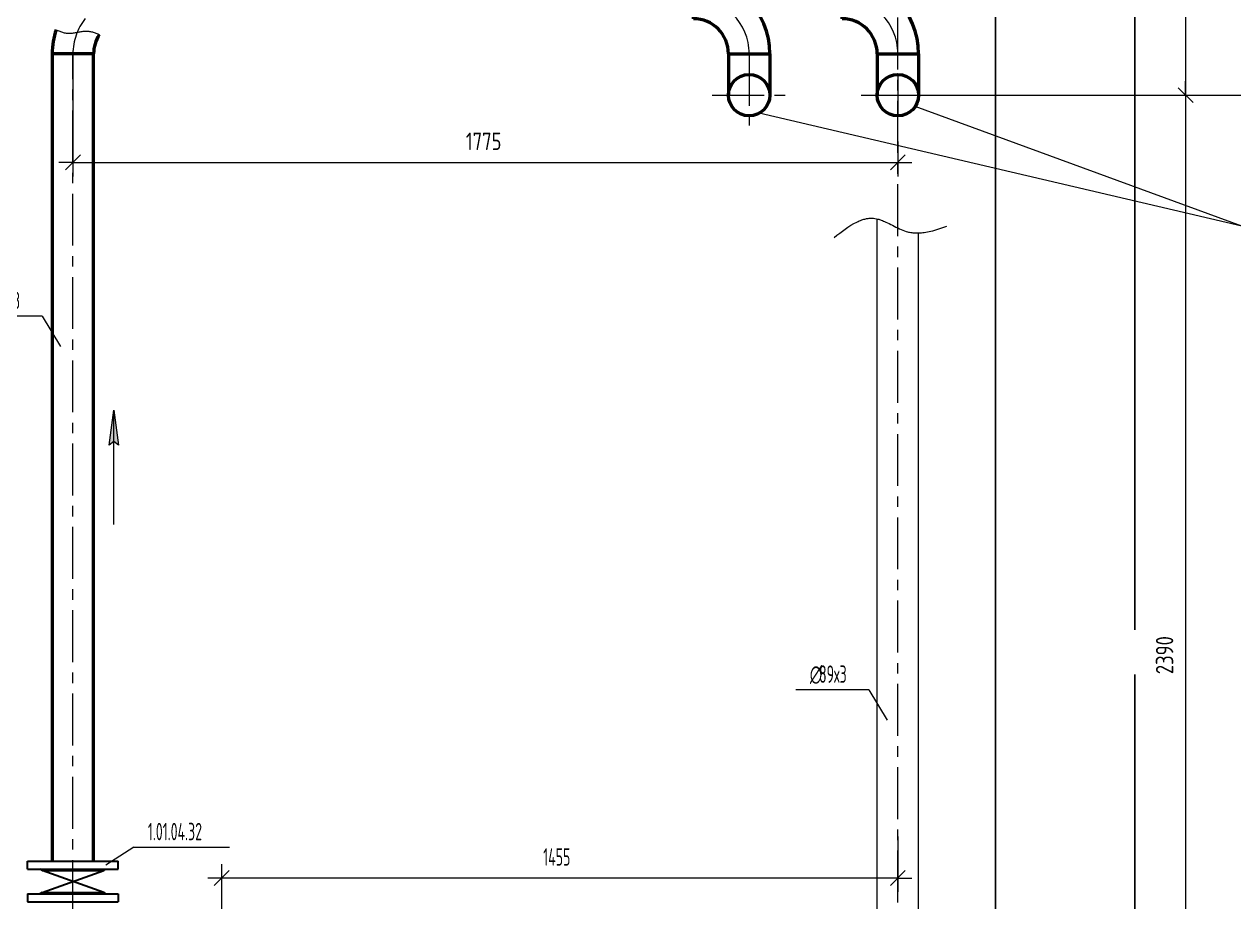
# Model space of a CAD drawing. Header units: millimetres. Extents: x -2281 to 17340, y -2563 to 4166.
# Drawn here: x 4421 to 4594.5, y 269 to 394.8 of the extents above; entities that cross this region are included whole.
import ezdxf

# ---------------------------------------------------------------- set-up
doc = ezdxf.new("R2010")
doc.units = ezdxf.units.MM
for name, pattern in [('K5LT32783', [0]), ('K5LT32784', [0]), ('K5LT32807', [0]), ('K5LT32828', [0]), ('K5LT_AXLED', [11.939881, 7.439881, -1.5, 1.5, -1.5]), ('K5LT_THIN', [0]), ('K5LT_THIN_INCLUDED_TO_HATCHING', [0])]:
    doc.linetypes.add(name, pattern=pattern)
doc.layers.add('Системный слой', color=7, linetype='Continuous')
doc.styles.add('KDIMTEXTSTYLE', font='GOST_AU.SHX', dxfattribs={"width": 0.96, "oblique": 15, "height": 5})
doc.styles.add('KTEXTSTYLE', font='GOST_AU.SHX', dxfattribs={"width": 0.96, "height": 5})
doc.dimstyles.new('KDIMSTYLE (0.07)', dxfattribs={"dimtxt": 5, "dimasz": 1, "dimexe": 2, "dimexo": 0, "dimgap": 1, "dimtad": 1, "dimlfac": 15, "dimtxsty": 'KDIMTEXTSTYLE', "dimsah": 1, "dimcen": 0, "dimdle": 1, "dimadec": 0, "dimazin": 0, "dimtfac": 0.667, "dimtmove": 0, "dimatfit": 3, "dimfxl": 1, "dimtvp": 1, "dimtolj": 1, "dimtzin": 0, "dimarcsym": 0})

# ---------------------------------------------------------------- blocks, each defined once
blk = doc.blocks.new('U275')
at = {"layer": 'Системный слой', "color": 7, "linetype": 'K5LT_THIN_INCLUDED_TO_HATCHING', "lineweight": 13}
for p, q in [((4425.59, 394.01), (4425.72, 393.96)), ((4425.72, 393.96), (4425.85, 393.9)), ((4425.85, 393.9), (4425.98, 393.85)), ((4425.98, 393.85), (4426.11, 393.8)), ((4426.11, 393.8), (4426.23, 393.75)), ((4426.23, 393.75), (4426.36, 393.7)), ((4426.36, 393.7), (4426.49, 393.66)), ((4426.49, 393.66), (4426.62, 393.62)), ((4426.62, 393.62), (4426.75, 393.59)), ((4426.75, 393.59), (4426.88, 393.56)), ((4426.88, 393.56), (4427.02, 393.54)), ((4427.02, 393.54), (4427.15, 393.53)), ((4427.15, 393.53), (4427.28, 393.52)), ((4427.28, 393.52), (4427.41, 393.51)), ((4427.41, 393.51), (4427.55, 393.51)), ((4427.55, 393.51), (4427.68, 393.52)), ((4427.68, 393.52), (4427.82, 393.53)), ((4427.82, 393.53), (4427.96, 393.54)), ((4427.96, 393.54), (4428.09, 393.56)), ((4428.09, 393.56), (4428.23, 393.58)), ((4428.23, 393.58), (4428.36, 393.6)), ((4428.36, 393.6), (4428.5, 393.63)), ((4428.5, 393.63), (4428.64, 393.66)), ((4428.64, 393.66), (4428.78, 393.68)), ((4428.78, 393.68), (4428.91, 393.71)), ((4428.91, 393.71), (4429.05, 393.73)), ((4429.05, 393.73), (4429.19, 393.76)), ((4429.19, 393.76), (4429.32, 393.78)), ((4429.32, 393.78), (4429.46, 393.79)), ((4429.46, 393.79), (4429.6, 393.81)), ((4429.6, 393.81), (4429.73, 393.82)), ((4429.73, 393.82), (4429.87, 393.82)), ((4429.87, 393.82), (4430, 393.82)), ((4430, 393.82), (4430.13, 393.81)), ((4430.13, 393.81), (4430.27, 393.8)), ((4430.27, 393.8), (4430.4, 393.78)), ((4430.4, 393.78), (4430.53, 393.76)), ((4430.53, 393.76), (4430.66, 393.73)), ((4430.66, 393.73), (4430.79, 393.7)), ((4430.79, 393.7), (4430.92, 393.66)), ((4430.92, 393.66), (4431.05, 393.62)), ((4431.05, 393.62), (4431.18, 393.57)), ((4431.18, 393.57), (4431.31, 393.52)), ((4431.31, 393.52), (4431.44, 393.47)), ((4431.44, 393.47), (4431.56, 393.41)), ((4431.56, 393.41), (4431.69, 393.36)), ((4431.69, 393.36), (4431.79, 393.32))]:
    blk.add_line(p, q, dxfattribs=at)
blk = doc.blocks.new('U349')
at = {"layer": 'Системный слой', "color": 6, "linetype": 'K5LT32828', "lineweight": 30, "true_color": 0xff00ff}
for p, q in [((4421.5, 273.69), (4421.5, 274.83)), ((4421.5, 274.83), (4434.5, 274.83)), ((4421.95, 274.83), (4423.44, 274.83)), ((4434.5, 273.69), (4434.5, 274.83)), ((4421.5, 273.69), (4434.5, 273.69)), ((4423.57, 273.49), (4423.27, 273.69)), ((4423.57, 270.34), (4432.44, 273.49)), ((4432.44, 270.34), (4423.57, 273.49)), ((4423.57, 273.49), (4432.44, 273.49)), ((4432.44, 273.49), (4432.74, 273.69)), ((4421.5, 270.14), (4434.5, 270.14)), ((4421.5, 270.14), (4421.5, 269)), ((4421.5, 269), (4434.5, 269)), ((4421.95, 269), (4423.44, 269)), ((4423.57, 270.34), (4423.27, 270.14)), ((4423.57, 270.34), (4432.44, 270.34)), ((4432.44, 270.34), (4432.74, 270.14)), ((4434.5, 270.14), (4434.5, 269))]:
    blk.add_line(p, q, dxfattribs=at)
blk = doc.blocks.new('U501')
at = {"layer": 'Системный слой', "color": 211, "linetype": 'K5LT32783', "lineweight": 50, "true_color": 0xff7fff}
for p, q in [((4538.33, 395.6), (4538.33, 401.54)), ((4543.36, 390.57), (4549.3, 390.57))]:
    blk.add_line(p, q, dxfattribs=at)
for radius in [10.97, 5.03]:
    blk.add_arc((4538.33, 390.57), radius, 0, 90, dxfattribs=at)
at = {"layer": 'Системный слой', "color": 30, "linetype": 'K5LT_AXLED', "lineweight": 13, "true_color": 0xff8000}
blk.add_arc((4538.33, 390.57), 8, 0, 90, dxfattribs=at)
blk = doc.blocks.new('U502')
at = {"layer": 'Системный слой', "color": 200, "linetype": 'K5LT32784', "lineweight": 50, "true_color": 0xbf00ff}
for p, q in [((4517, 395.6), (4517, 401.54)), ((4522.03, 390.57), (4527.96, 390.57))]:
    blk.add_line(p, q, dxfattribs=at)
for radius in [10.97, 5.03]:
    blk.add_arc((4517, 390.57), radius, 0, 90, dxfattribs=at)
at = {"layer": 'Системный слой', "color": 30, "linetype": 'K5LT_AXLED', "lineweight": 13, "true_color": 0xff8000}
blk.add_arc((4517, 390.57), 8, 0, 90, dxfattribs=at)
blk = doc.blocks.new('U503')
at = {"layer": 'Системный слой', "color": 211, "linetype": 'K5LT32783', "lineweight": 50, "true_color": 0xff7fff}
blk.add_line((4430.97, 390.57), (4425.04, 390.57), dxfattribs=at)
at = {"layer": 'Системный слой', "color": 30, "linetype": 'K5LT_AXLED', "lineweight": 13, "true_color": 0xff8000}
blk.add_arc((4436, 390.57), 8, 141.0113, 180, dxfattribs=at)
at = {"layer": 'Системный слой', "color": 211, "linetype": 'K5LT32783', "lineweight": 50, "true_color": 0xff7fff}
for radius, start in [(10.97, 161.6901), (5.03, 146.9212)]:
    blk.add_arc((4436, 390.57), radius, start, 180, dxfattribs=at)
blk = doc.blocks.new('D1')
at = {"layer": 'Системный слой', "color": 7, "linetype": 'K5LT_THIN', "lineweight": 13}
for p, q in [((4588.66, 383.58), (4586.54, 385.7)), ((4587.6, 384.64), (4587.6, 386.64)), ((4546.33, 384.64), (4589.6, 384.64)), ((4587.6, 384.64), (4587.6, 225.24)), ((4586.54, 226.3), (4588.66, 224.18)), ((4547.16, 225.24), (4589.6, 225.24)), ((4587.6, 225.24), (4587.6, 223.24))]:
    blk.add_line(p, q, dxfattribs=at)
at = {"layer": 'Системный слой', "color": 7, "insert": (4583.33, 301.63), "char_height": 2.5, "attachment_point": 1, "rotation": 90, "style": 'KTEXTSTYLE'}
blk.add_mtext('\\H3.5;\\W0.965;\\Q15;\\Q0;\\H2.50;2390', dxfattribs=at)
blk.add_wipeout([(4581.6, 301.63), (4578.03, 301.63), (4578.03, 307.98), (4581.6, 307.98)]).dxf.layer = 'Системный слой'
blk = doc.blocks.new('KDIMARROW_03')
at = {"layer": 'Системный слой', "color": 0, "linetype": 'K5LT_THIN', "lineweight": 13}
for p, q in [((-1.06, -1.06), (1.06, 1.06)), ((0, 0), (-1, 0)), ((0, 0), (2, 0))]:
    blk.add_line(p, q, dxfattribs=at)
blk = doc.blocks.new('D2')
at = {"layer": 'Системный слой', "color": 7, "linetype": 'K5LT_THIN', "lineweight": 13}
for p, q in [((4587.6, 419.9), (4587.6, 421.9)), ((4546.33, 419.9), (4589.6, 419.9)), ((4588.66, 418.84), (4586.54, 420.96)), ((4587.6, 419.9), (4587.6, 384.64)), ((4586.54, 385.7), (4588.66, 383.58)), ((4546.33, 384.64), (4589.6, 384.64)), ((4587.6, 384.64), (4587.6, 382.64))]:
    blk.add_line(p, q, dxfattribs=at)
at = {"layer": 'Системный слой', "color": 7, "insert": (4583.33, 399.79), "char_height": 2.5, "attachment_point": 1, "rotation": 90, "style": 'KTEXTSTYLE'}
blk.add_mtext('\\H3.5;\\W0.965;\\Q15;\\Q0;\\H2.50;530', dxfattribs=at)
blk.add_wipeout([(4581.6, 399.79), (4578.03, 399.79), (4578.03, 404.55), (4581.6, 404.55)]).dxf.layer = 'Системный слой'
blk = doc.blocks.new('D4')
at = {"layer": 'Системный слой', "color": 7, "linetype": 'K5LT_THIN', "lineweight": 13}
for p, q in [((4546.33, 278.37), (4546.33, 270.41)), ((4449.34, 261.54), (4449.34, 274.41)), ((4449.34, 272.41), (4447.34, 272.41)), ((4450.4, 273.47), (4448.28, 271.35)), ((4546.33, 272.41), (4449.34, 272.41)), ((4545.27, 271.35), (4547.39, 273.47)), ((4546.33, 272.41), (4548.33, 272.41))]:
    blk.add_line(p, q, dxfattribs=at)
at = {"layer": 'Системный слой', "color": 7, "insert": (4495.45, 276.68), "char_height": 2.5, "attachment_point": 1, "style": 'KTEXTSTYLE'}
blk.add_mtext('\\H3.5;\\W0.965;\\Q15;\\Q0;\\W0.715;\\H2.50;1455', dxfattribs=at)
blk.add_wipeout([(4495.45, 278.41), (4495.45, 281.98), (4500.02, 281.98), (4500.02, 278.41)]).dxf.layer = 'Системный слой'
blk = doc.blocks.new('D19')
at = {"layer": 'Системный слой', "color": 7, "linetype": 'K5LT_THIN', "lineweight": 13}
for p, q in [((4428, 390.57), (4428, 373)), ((4546.33, 377.97), (4546.33, 373)), ((4428, 375), (4426, 375)), ((4429.07, 376.06), (4426.94, 373.94)), ((4428, 375), (4546.33, 375)), ((4545.27, 373.94), (4547.39, 376.06)), ((4546.33, 375), (4548.33, 375))]:
    blk.add_line(p, q, dxfattribs=at)
blk.add_wipeout([(4484.36, 376), (4484.36, 379.57), (4489.75, 379.57), (4489.75, 376)]).dxf.layer = 'Системный слой'
at = {"layer": 'Системный слой', "color": 7, "insert": (4484.36, 379.27), "char_height": 2.5, "attachment_point": 1, "style": 'KTEXTSTYLE'}
blk.add_mtext('\\H3.5;\\W0.965;\\Q15;\\Q0;\\H2.50;1775', dxfattribs=at)
blk = doc.blocks.new('U589')
at = {"layer": 'Системный слой', "color": 7, "linetype": 'K5LT_THIN', "lineweight": 13}
for q in [(4526.45, 382.05), (4548.83, 383.03), (4644.15, 365.84)]:
    blk.add_line((4595.64, 365.84), q, dxfattribs=at)
at = {"layer": 'Системный слой', "color": 7, "char_height": 2.5, "attachment_point": 1, "style": 'KTEXTSTYLE'}
for s, insert in [('\\H3.5;\\W0.965;\\Q15;\\Q0;\\W0.715;\\H2.50;Трубы ', (4597.64, 369.34)), ('\\H3.5;\\W0.965;\\Q15;\\Q0;\\W0.715;\\H2.50;∅', (4605.24, 369.34)), ('\\H3.5;\\W0.965;\\Q15;\\Q0;\\W0.715;\\H2.50;89х3 с маслом с нового склада.', (4606.57, 369.34))]:
    blk.add_mtext(s, dxfattribs=dict(at, insert=insert))
blk = doc.blocks.new('U592')
at = {"layer": 'Системный слой', "color": 7, "linetype": 'K5LT_THIN', "lineweight": 13}
for p, q in [((4602.97, 384.64), (4602.97, 389.64)), ((4602.97, 389.64), (4614.71, 389.64)), ((4599.97, 387.64), (4602.97, 384.64)), ((4602.97, 384.64), (4605.97, 387.64)), ((4584.89, 384.64), (4604.97, 384.64))]:
    blk.add_line(p, q, dxfattribs=at)
at = {"layer": 'Системный слой', "color": 7, "insert": (4604.97, 393.9), "char_height": 2.5, "attachment_point": 1, "style": 'KTEXTSTYLE'}
blk.add_mtext('\\H3.5;\\W0.965;\\Q15;\\Q0;\\H2.50;+3,390', dxfattribs=at)
blk = doc.blocks.new('U601')
at = {"layer": 'Системный слой'}
blk.add_hatch(color=7, dxfattribs=at).paths.add_polyline_path([(4434.52, 334.47), (4433.86, 339.47), (4433.2, 334.47), (4433.86, 334.97)])
at = {"layer": 'Системный слой', "color": 7, "linetype": 'K5LT_THIN', "lineweight": 13}
for p, q in [((4433.2, 334.47), (4433.86, 339.47)), ((4433.86, 339.47), (4434.52, 334.47)), ((4433.86, 323.09), (4433.86, 339.47)), ((4433.86, 334.97), (4433.2, 334.47)), ((4434.52, 334.47), (4433.86, 334.97))]:
    blk.add_line(p, q, dxfattribs=at)
blk = doc.blocks.new('U655')
at = {"layer": 'Системный слой', "color": 7, "linetype": 'K5LT_THIN', "lineweight": 13}
for q in [(4413.13, 352.95), (4426.2, 348.62)]:
    blk.add_line((4423.61, 352.95), q, dxfattribs=at)
at = {"layer": 'Системный слой', "color": 7, "char_height": 2.5, "attachment_point": 1, "style": 'KTEXTSTYLE'}
for s, insert in [('\\H3.5;\\W0.965;\\Q15;\\Q0;\\W0.715;\\H2.50;∅', (4415.13, 356.45)), ('\\H3.5;\\W0.965;\\Q15;\\Q0;\\W0.715;\\H2.50;89х3', (4416.45, 356.45))]:
    blk.add_mtext(s, dxfattribs=dict(at, insert=insert))
blk = doc.blocks.new('U660')
at = {"layer": 'Системный слой', "color": 7, "linetype": 'K5LT_THIN', "lineweight": 13}
for q in [(4531.7, 299.39), (4544.77, 295.06)]:
    blk.add_line((4542.18, 299.39), q, dxfattribs=at)
at = {"layer": 'Системный слой', "color": 7, "char_height": 2.5, "attachment_point": 1, "style": 'KTEXTSTYLE'}
for s, insert in [('\\H3.5;\\W0.965;\\Q15;\\Q0;\\W0.715;\\H2.50;∅', (4533.7, 302.89)), ('\\H3.5;\\W0.965;\\Q15;\\Q0;\\W0.715;\\H2.50;89х3', (4535.02, 302.89))]:
    blk.add_mtext(s, dxfattribs=dict(at, insert=insert))
blk = doc.blocks.new('U712')
at = {"layer": 'Системный слой', "color": 7, "linetype": 'K5LT_THIN', "lineweight": 13}
for q in [(4432.74, 274.26), (4450.47, 276.82)]:
    blk.add_line((4436.75, 276.82), q, dxfattribs=at)
at = {"layer": 'Системный слой', "color": 7, "insert": (4438.75, 280.32), "char_height": 2.5, "attachment_point": 1, "style": 'KTEXTSTYLE'}
blk.add_mtext('\\H3.5;\\W0.965;\\Q15;\\Q0;\\W0.715;\\H2.50;{\\c255;1.01.04.32}', dxfattribs=at)

msp = doc.modelspace()

# ---------------------------------------------------------------- linework, layer by layer
at = {"layer": 'Системный слой', "color": 6, "linetype": 'K5LT32807', "lineweight": 25, "true_color": 0xff00ff}
msp.add_line((4560.33003, 158.56929), (4560.33003, 452.3625), dxfattribs=at)
at = {"layer": 'Системный слой', "color": 30, "linetype": 'K5LT_AXLED', "lineweight": 13, "true_color": 0xff8000}
for p, q in [((4546.33003, 221.1529), (4546.33003, 426.60952)), ((4428.00468, 255.60262), (4428.00468, 390.56929)), ((4524.9967, 390.56929), (4524.9967, 380.30262)), ((4519.71153, 384.63596), (4530.7782, 384.63596)), ((4541.04487, 384.63596), (4552.11153, 384.63596))]:
    msp.add_line(p, q, dxfattribs=at)
at = {"layer": 'Системный слой', "color": 211, "linetype": 'K5LT32783', "lineweight": 50, "true_color": 0xff7fff}
for p, q in [((4425.03801, 390.56929), (4425.03801, 274.82648)), ((4430.97134, 274.82648), (4430.97134, 390.56929)), ((4543.36336, 390.56929), (4543.36336, 384.63596)), ((4549.2967, 390.56929), (4549.2967, 384.63596))]:
    msp.add_line(p, q, dxfattribs=at)
at = {"layer": 'Системный слой', "color": 200, "linetype": 'K5LT32784', "lineweight": 50, "true_color": 0xbf00ff}
for p, q in [((4522.03003, 390.56929), (4522.03003, 384.63596)), ((4527.96336, 390.56929), (4527.96336, 384.63596))]:
    msp.add_line(p, q, dxfattribs=at)
at = {"layer": 'Системный слой', "color": 7, "linetype": 'K5LT_THIN', "lineweight": 13}
for p, q in [((4546.33003, 387.60262), (4546.33003, 381.66929)), ((4543.36336, 225.23596), (4543.36336, 366.89518)), ((4549.2967, 225.23596), (4549.2967, 364.88123))]:
    msp.add_line(p, q, dxfattribs=at)
at = {"layer": 'Системный слой', "color": 6, "linetype": 'K5LT32807', "true_color": 0xff00ff, "const_width": 0.25}
msp.add_lwpolyline([(4057.40069, 138.56929), (4580.33003, 138.56929), (4580.33003, 452.3625)], dxfattribs=at)
at = {"layer": 'Системный слой', "color": 200, "linetype": 'K5LT32784', "lineweight": 50, "true_color": 0xbf00ff}
msp.add_circle((4524.9967, 384.63596), 2.96667, dxfattribs=at)
at = {"layer": 'Системный слой', "color": 211, "linetype": 'K5LT32783', "lineweight": 50, "true_color": 0xff7fff}
msp.add_circle((4546.33003, 384.63596), 2.96667, dxfattribs=at)
at = {"layer": 'Системный слой', "color": 7, "linetype": 'K5LT_THIN', "lineweight": 13}
msp.add_open_spline([(4537.2064, 364.2529), (4538.23783, 365.02263), (4539.46921, 366.05335), (4541.09172, 366.74517), (4541.6867, 366.91492), (4542.18111, 366.99192), (4542.6222, 367.00601), (4543.04154, 366.96731), (4543.48293, 366.87299), (4544.00509, 366.70465), (4544.70401, 366.40719), (4545.56663, 365.96795), (4546.52551, 365.48143), (4547.40563, 365.1218), (4548.14297, 364.9435), (4548.76434, 364.87576), (4549.40944, 364.87427), (4550.17468, 364.95154), (4551.51914, 365.22199), (4552.58706, 365.58446), (4553.35358, 365.84042)], degree=3, knots=[0, 0, 0, 0, 4.485984675, 5.382974716, 6.049701754, 6.608369333, 7.099324708, 7.563403529, 8.053034274, 8.648374642, 9.447192957, 10.662120186, 11.97588128, 13.146082152, 13.919831026, 14.576992519, 15.290984514, 16.13428245, 17.217380673, 20, 20, 20, 20], dxfattribs=at)

# ---------------------------------------------------------------- block references
at = {"layer": 'Системный слой'}
for name in ['U502', 'U501', 'U503', 'U275', 'U655', 'U601', 'U660', 'U349']:
    msp.add_blockref(name, (0, 0), dxfattribs=at)

# ---------------------------------------------------------------- next in the draw order: dimensions: what is measured, and where the dimension line sits
at = {"layer": 'Системный слой', "color": 7}
dim = msp.add_linear_dim(base=(4587.596, 384.63596), p1=(4547.16336, 225.23596), p2=(4546.33003, 384.63596), angle=90, text='\\H50.0;\\W0.965;\\Q0;\\H50.0;\\W0.965;\\Q0;\\Q0;2390\\Q0;', dimstyle='KDIMSTYLE (0.07)', override={"dimexo": 0, "dimblk1": 'KDIMARROW_03', "dimblk2": 'KDIMARROW_03', "dimse1": 0, "dimse2": 0, "dimclrt": 7, "dimtolj": 1}, dxfattribs=at)
dim.commit()
dim.dimension.update_dxf_attribs({"geometry": 'D1', "text_midpoint": (4587.596, 304.93596), "dimtype": 160})

# ---------------------------------------------------------------- next in the draw order: dimensions: what is measured, and where the dimension line sits
dim = msp.add_linear_dim(base=(4587.596, 419.90262), p1=(4546.33003, 384.63596), p2=(4546.33003, 419.90262), angle=90, text='\\H50.0;\\W0.965;\\Q0;\\H50.0;\\W0.965;\\Q0;\\Q0;530\\Q0;', dimstyle='KDIMSTYLE (0.07)', override={"dimexo": 0, "dimblk1": 'KDIMARROW_03', "dimblk2": 'KDIMARROW_03', "dimse1": 0, "dimse2": 0, "dimclrt": 7, "dimtolj": 1}, dxfattribs=at)
dim.commit()
dim.dimension.update_dxf_attribs({"geometry": 'D2', "text_midpoint": (4587.596, 402.26929), "dimtype": 160})
dim = msp.add_linear_dim(base=(4546.33003, 272.4114), p1=(4449.33801, 261.53596), p2=(4546.33003, 278.37084), dimstyle='KDIMSTYLE (0.07)', override={"dimexo": 0, "dimpost": '\\H50.0;\\W0.965;\\Q0;<>', "dimblk1": 'KDIMARROW_03', "dimblk2": 'KDIMARROW_03', "dimse1": 0, "dimse2": 0, "dimclrt": 7, "dimtolj": 1}, dxfattribs=at)
dim.commit()
dim.dimension.update_dxf_attribs({"geometry": 'D4', "text_midpoint": (4497.83402, 272.4114), "dimtype": 160})

# ---------------------------------------------------------------- next in the draw order: block references
at = {"layer": 'Системный слой'}
for name in ['U592', 'U712']:
    msp.add_blockref(name, (0, 0), dxfattribs=at)

# ---------------------------------------------------------------- next in the draw order: dimensions: what is measured, and where the dimension line sits
at = {"layer": 'Системный слой', "color": 7}
dim = msp.add_linear_dim(base=(4428.00468, 374.99846), p1=(4546.33003, 377.96929), p2=(4428.00468, 390.56929), dimstyle='KDIMSTYLE (0.07)', override={"dimexo": 0, "dimpost": '\\H2.5;\\W0.965;\\Q0;<>', "dimblk1": 'KDIMARROW_03', "dimblk2": 'KDIMARROW_03', "dimse1": 0, "dimse2": 0, "dimclrt": 7, "dimtolj": 1}, dxfattribs=at)
dim.commit()
dim.dimension.update_dxf_attribs({"geometry": 'D19', "text_midpoint": (4487.16735, 374.99846), "dimtype": 160})

# ---------------------------------------------------------------- next in the draw order: block references
at = {"layer": 'Системный слой'}
msp.add_blockref('U589', (0, 0), dxfattribs=at)

doc.saveas('drawing.dxf')
